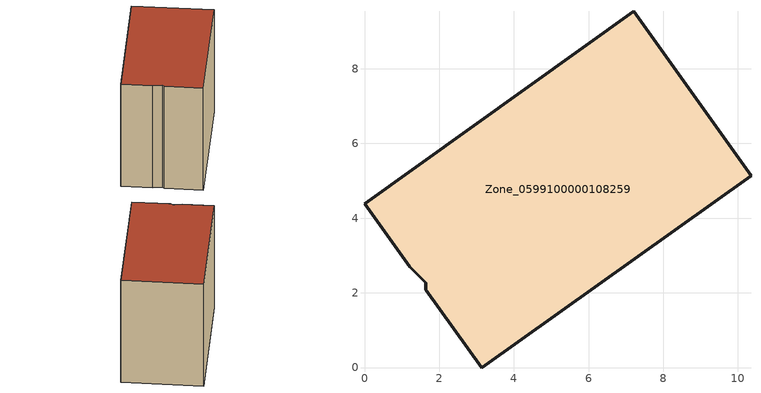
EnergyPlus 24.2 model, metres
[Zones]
Zone_0599100000108259
 floor ground (C_G): 3.13,0 1.65,2.08 1.64,2.27 1.21,2.69 0,4.39 7.21,9.54 10.35,5.14 z0
 wall outside (C_F): 1.21,2.69 1.64,2.27 1.65,2.08 3.13,0 10.35,5.14 7.21,9.54 0,4.39 1.21,2.69 z0:8.13
 roof outside (C_R): 1.65,2.08 3.13,0 10.35,5.14 7.21,9.54 0,4.39 1.21,2.69 1.64,2.27 z8.13
[BUILDING]
Pand.0599100000108259: North Axis=0; Terrain=City; Loads Convergence Tolerance Value=0.04; Temperature Convergence Tolerance Value=0.4; Solar Distribution=FullExterior; Maximum Number of Warmup Days=25; Minimum Number of Warmup Days=1
[Site:Location]
Rotterdam.The.Hague.AP_ZH_NLD Design_Conditions: Latitude=51.96; Longitude=4.45; Time Zone=1; Elevation=-4.5
[SITE:GROUNDTEMPERATURE:BUILDINGSURFACE]
18, 18, 18, 18, 18, 18, 18, 18, 18, 18, 18, 18
[MATERIAL] Thermal Absorptance=0.9; Solar Absorptance=0.7; Visible Absorptance=0.7
Name | Roughness | Thickness | Conductivity | Density | Specific Heat
G.TI.1975-1991 | MediumSmooth | 0.15 | 0.288461 | 540 | 1210
F.TI.1975-1991 | Rough | 0.3 | 0.230769 | 1920 | 840
R.TI.1975-1991 | MediumRough | 0.2 | 0.153846 | 1500 | 1000
[CONSTRUCTION]
C_G: G.TI.1975-1991
C_F: F.TI.1975-1991
C_R: R.TI.1975-1991
[ZONE]
Zone_0599100000108259: Type=1; Multiplier=1; Ceiling Height=Autocalculate; Volume=Autocalculate; Floor Area=autocalculate; Part of Total Floor Area=Yes
[ZONEINFILTRATION:DESIGNFLOWRATE]
Infil_Zone_0599100000108259: Zone or ZoneList or Space or SpaceList=Zone_0599100000108259; Schedule=AlwaysOn; Design Flow Rate Calculation Method=Flow/Area; Flow Rate per Floor Area=0.003; Constant Term Coefficient=1; Temperature Term Coefficient=0; Velocity Term Coefficient=0; Velocity Squared Term Coefficient=0
[HVACTEMPLATE:ZONE:IDEALLOADSAIRSYSTEM]
Zone_0599100000108259: Maximum Heating Supply Air Temperature=50; Minimum Cooling Supply Air Temperature=13; Maximum Heating Supply Air Humidity Ratio=0.0156; Minimum Cooling Supply Air Humidity Ratio=0.0077; Heating Limit=NoLimit; Cooling Limit=NoLimit; Dehumidification Control Type=ConstantSensibleHeatRatio; Cooling Sensible Heat Ratio=0.7; Dehumidification Setpoint=60; Humidification Control Type=None; Humidification Setpoint=30; Outdoor Air Method=None; Outdoor Air Flow Rate per Person=0.00944; Outdoor Air Flow Rate per Zone Floor Area=0; Outdoor Air Flow Rate per Zone=0; Demand Controlled Ventilation Type=None; Outdoor Air Economizer Type=NoEconomizer; Heat Recovery Type=None; Sensible Heat Recovery Effectiveness=0.7; Latent Heat Recovery Effectiveness=0.65
[ZONECONTROL:THERMOSTAT]
ThermostatControl_Zone_0599100000108259: Zone or ZoneList=Zone_0599100000108259; Control Type Schedule=DualSetpointControlType; Control 1=Thermostat_Zone_0599100000108259; Temperature Difference Between Cutout And Setpoint=0
[THERMOSTATSETPOINT:DUALSETPOINT]
Thermostat_Zone_0599100000108259: Heating Setpoint Temperature Schedule=HeatingSetpoint_Zone_0599100000108259; Cooling Setpoint Temperature Schedule=CoolingSetpoint_Zone_0599100000108259
[SCHEDULE:COMPACT]
HeatingSetpoint_Zone_0599100000108259: Through: 12/31, For: AllDays, Until: 24:00, 21
CoolingSetpoint_Zone_0599100000108259: Through: 12/31, For: AllDays, Until: 24:00, 24
DualSetpointControlType: Through: 12/31, For: AllDays, Until: 24:00, 4
AlwaysOn: Through: 12/31, For: AllDays, Until: 24:00, 1
